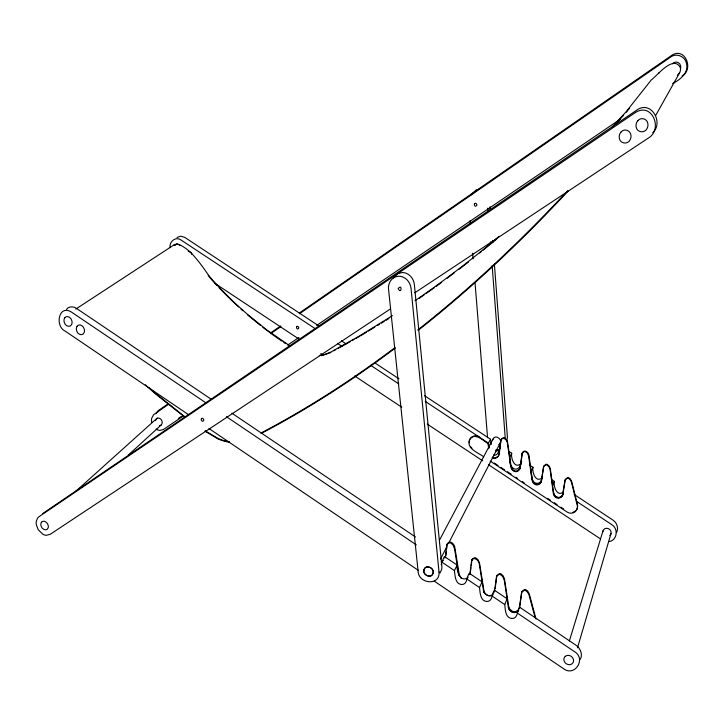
<?xml version="1.0" encoding="UTF-8"?>
<svg xmlns="http://www.w3.org/2000/svg" width="724" height="724" viewBox="0 0 724 724"><rect width="100%" height="100%" fill="white"/><g stroke="black" fill="none" stroke-linecap="round" stroke-linejoin="round"><path stroke-width="1.09" d="M469.252 442.844C468.401 437.142 475.822 433.386 479.885 437.513M468.175 577.209C460.672 583.644 456.183 570.63 457.125 565.064L444.518 556.566L441.731 562.032L441.233 564.756M444.364 557.905L444.518 556.566M445.323 557.751L446.817 544.647L449.269 542.765A2.597 2.127 30.7 0 1 450.69 542.955L452.934 544.919L454.554 548.937L458.844 575.499M445.857 555.869L446.355 551.498M446.599 549.317L447.224 543.86C449.921 539.217 454.962 544.484 454.953 548.149L459.233 574.684L461.088 578.304M580.322 659.311C582.965 654.424 580.422 648.206 576.033 645.256L519.479 607.119C516.999 610.613 518.149 618.368 512.221 618.513C505.298 618.269 505.298 609.499 504.764 604.585L507.099 598.766L494.374 590.187C491.596 593.544 492.917 601.282 487.035 601.49C480.112 601.246 480.139 592.449 479.532 587.553L482.057 581.879L469.387 573.336C466.328 576.548 467.813 584.268 461.957 584.539C455.052 584.295 455.097 575.471 454.428 570.602L457.125 565.064M469.224 574.675L469.387 573.336M469.858 574.585L471.614 560.421C474.365 555.815 479.415 561.046 479.397 564.747L483.858 592.567M470.157 573.996L470.944 567.67M471.224 565.851L471.722 561.344M499.379 452.889L501.108 439.468L503.271 437.739A2.217 1.919 28.4 0 1 504.501 437.866L506.42 439.54L507.56 442.192L511.099 466.41L511.913 468.636L513.578 470.301A4.208 3.593 27.4 0 0 516.836 470.998L519.579 469.297M494.51 591.481L496.546 576.286L499.08 574.44A2.634 2.136 27.8 0 1 500.528 574.639L502.782 576.621L504.375 580.63L508.339 607.083C508.637 612.178 516.547 614.911 518.909 609.789M495.153 588.476L496.899 575.462L499.424 573.616A2.624 2.136 27.8 0 1 500.872 573.815L503.126 575.797L504.474 578.838L508.655 606.25L509.615 608.794L511.569 610.748A4.987 4 27 0 0 515.398 611.689L518.61 609.916M519.85 468.917L522.131 453.287L524.321 451.568A2.226 1.91 26.8 0 1 525.57 451.704L527.488 453.378L528.629 456.039L532.04 480.238L532.846 482.474L534.52 484.139A4.235 3.602 25.9 0 0 537.805 484.845L539.814 483.967L541.398 481.578L543.805 465.994L546.023 464.292A2.244 1.919 25.2 0 1 547.272 464.428L549.199 466.102L550.331 468.763L553.616 492.899L554.403 495.144L556.077 496.818A4.254 3.602 24.5 0 0 559.39 497.533L562.195 495.868M540.837 482.555L538.068 484.238A4.226 3.593 25.9 0 1 534.783 483.532L533.108 481.858L532.312 479.632L529.099 456.292C529.217 452.98 524.71 448.572 522.411 452.699L520.122 468.319L518.547 470.7L516.565 471.596A4.208 3.593 27.4 0 1 513.298 470.899L511.633 469.233L510.818 467.007L507.47 443.622C507.587 440.328 503.08 435.884 500.818 440.038L498.655 455.704M519.289 608.441L521.606 592.232L524.185 590.404A2.652 2.145 26.5 0 1 525.642 590.612L527.488 592.033L528.972 594.757L535.145 617.771M519.597 607.608L521.932 591.39L524.502 589.562A2.643 2.145 26.4 0 1 525.959 589.77L527.814 591.191L529.289 593.915L536.022 619.02M471.967 559.905L471.614 560.421M471.858 560.286L472.727 558.666L474.482 557.761A2.597 2.127 29.2 0 1 475.93 557.96L478.166 559.924L479.523 562.973L483.885 590.422L484.845 592.965L486.799 594.92A4.95 3.991 28.3 0 0 490.591 595.843M522.122 453.622L522.248 453.079L522.049 453.839M499.234 454.011L498.121 456.69L495.415 458.41A4.19 3.593 29 0 1 492.175 457.722M493.831 592.875L494.202 591.517M541.136 482.184L543.543 466.591L545.76 464.889A2.244 1.919 25.2 0 1 547.018 465.025L548.946 466.709L550.077 469.369L553.362 493.542L554.159 495.768L555.833 497.442A4.263 3.602 24.5 0 0 559.145 498.157L561.172 497.288L562.765 494.89L565.29 479.351L567.544 477.659A2.253 1.919 23.8 0 1 568.802 477.795L570.385 478.998L571.634 481.37L577.408 504.329A9.312 7.846 23.8 0 1 576.702 509.569M562.521 495.515L565.055 479.967L567.308 478.274A2.263 1.919 23.8 0 1 568.566 478.41L570.15 479.614L571.399 481.985L577.182 504.963A9.322 7.846 23.9 0 1 576.476 510.212C574.621 513.406 570.114 514.13 567.154 512.076L490.202 461.098M563.082 493.777C562.376 499.397 553.76 498.202 553.616 492.899M577.508 647.781L610.993 533.561M569.345 641.002L603.011 530.819M522.411 452.699L522.719 452.228M492.763 439.966C494.528 432.78 504.719 440.545 498.863 444.563M506.818 441.052L507.424 437.233L494.392 264.088M552.647 485.578L554.331 481.388L551.616 479.596M542.602 476.292C541.443 478.971 541.326 483.324 537.416 483.406C531.371 483.361 531.624 475.514 531.154 471.369L532.973 467.288L529.362 464.908M616.586 532.421C618.839 528.203 616.92 522.719 613.047 520.158L574.15 494.474M155.814 413.793L158.076 410.779L168.294 403.711M521.687 461.161C519.289 474.736 508.185 469.324 509.741 457.224L511.687 453.233L508.999 451.459M499.922 448.102C498.691 451.007 498.021 456.102 493.524 455.079M440.464 559.1L446.627 547.118M448.681 543.127L500.583 442.246M439.577 539.977L492.972 439.124M489.044 447.351L488.419 443.142L490.501 439.242L424.463 395.648M655.7 115.433L679.601 72.78A7.91 7.611 -25.7 0 0 680.352 67.703C673.619 54.508 657.664 75.169 651.265 79.975L626.088 111.804L611.861 127.415M393.557 277.871L397.729 273.726L401.911 272.568A10.444 9.403 41.9 0 1 406.3 273.319C410.843 275.156 413.902 279.754 414.372 284.568L441.875 566.358L441.794 569.091L440.038 573.019M472.274 193.706L475.831 190.159L479.333 189.109M679.601 72.78L677.42 75.26M652.776 132.745C663.953 122.51 651.175 100.256 637.192 109.831L42.788 513.461M626.423 112.166L629.346 108.464M609.843 535.534L610.513 534.719A5.629 4.688 21.7 0 0 610.966 531.606C610.305 528.221 605.255 526.891 603.391 530.013A5.638 4.697 21.6 0 0 602.811 532.04M470.681 195.091L474.663 192.086M66.481 309.329C68.753 306.152 73.45 306.225 76.427 308.352L211.29 399.295M615.183 124.492L623.427 115.451M567.67 190.72C521.217 240.639 471.478 287.663 417.893 329.882M568.05 191.154C521.57 241.083 471.804 288.116 418.191 330.334M498.42 456.111L495.714 457.821A4.19 3.584 29 0 1 492.474 457.134M173.968 245.237L176.774 243.707L180.104 245.4M175.136 245.4L175.787 244.712M518.284 610.775L515.072 612.54A4.987 4 27 0 1 511.234 611.599L509.271 609.644L508.32 607.101M521.054 463.595C514.574 469.523 510.682 458.102 511.687 453.233M443.35 560.457L441.169 561.96M542.339 477.659C535.823 483.523 531.914 472.229 532.973 467.288M128.772 454.645L161.307 424.87M563.715 491.777C557.163 497.587 553.226 486.401 554.331 481.388M75.739 491.361L157.244 418.056M658.632 73.341L659.645 72.427M672.505 63.793C674.813 60.707 680.071 62.02 680.587 65.866A6.534 6.281 -26.2 0 1 680.506 68.708M493.116 594.042C489.931 597.725 483.732 594.657 483.351 590.205M681.999 76.074C694.28 69.314 684.922 46.517 671.745 55.35L299.265 313.085M499.198 236.268C472.301 259.246 444.111 280.695 414.97 300.759M496.076 239.563L483.143 250.178M468.392 262.088L458.654 269.572M479.677 252.984L481.415 251.581M441.703 282.36L436.282 286.315M447.061 278.315L454.192 272.939M394.942 347.638C352.57 379.557 307.845 408.427 260.848 433.079M395.232 348.09C353.131 379.783 308.723 408.49 262.061 433.006M575.616 510.936L572.557 512.511M418.861 298.569L424.364 294.695M426.201 293.41L434.445 287.6M270.468 333.013L280.686 325.945M168.267 404.481L153.597 414.716L151.75 418.146A11.086 8.833 46.7 0 0 151.606 421.413L151.814 422.544M270.604 333.71L280.84 326.633M299.446 313.764L670.659 57.06C676.542 52.544 685.501 56.599 686.56 63.793C688.705 73.278 679.872 79.785 672.587 83.64M178.375 418.436L181.181 416.526M183.082 416.155L163.461 429.486L159.959 430.427A7.095 5.647 46.7 0 1 157.09 429.613L156.176 429.061M287.709 345.086L298.922 337.465M316.669 325.411L620.269 119.179M390.245 309.048L50.092 534.384L46.173 535.308A8.326 6.136 46.4 0 1 42.906 534.276L38.254 529.769L36.345 524.782A13.005 9.602 46.4 0 1 36.345 521.09L37.603 518.067L39.051 516.655L635.536 112.437C652.243 101.975 663.166 129.279 648.423 138.022L414.743 292.822M392.426 315.655L359.602 335.873L330.705 352.117L324.623 354.534L319.266 355.529M75.803 309.085L174.746 244.404M386.028 320.37L388.86 318.515M360.733 335.701L366.353 332.289M368.226 331.158L374.788 327.185M377.602 325.474L379.476 324.343M381.349 323.203L384.154 321.501M491.813 595.526L492.89 594.92M333.755 350.832L335.683 349.746M337.61 348.669L350.154 341.665M352.081 340.579L354.009 339.502M355.937 338.425L359.801 336.271M176.991 237.463L180.774 236.151L184.864 237.445L318.813 325.891M498.99 450.428L495.569 451.115M330.895 352.507L321.528 355.683M609.246 541.561C617.382 540.258 618.495 528.493 611.726 524.61L576.313 501.216M176.584 244.278L178.403 244.278M499.596 449.866L495.813 449.948M159.37 425.649L160.927 425.223L161.941 423.884A4.887 3.891 46.8 0 0 161.905 420.997C161.352 418.282 157.018 416.59 155.85 419.739A4.887 3.891 46.8 0 0 155.642 420.653M188.159 251.192L190.792 252.468L191.923 254.423M290.134 346.072L266.423 329.646L247.843 314.641A389.032 372.335 77.3 0 1 213.29 280.921A56.472 48.698 52.7 0 1 208.041 274.523L204.657 269.645A129.116 103.813 51.8 0 0 190.602 252.278L189.652 251.463A45.54 37.766 52.8 0 0 178.882 244.35M205.227 430.816L218.033 438.436A41.883 34.372 45.2 0 0 229.246 441.776M205.073 431.223L217.942 438.88A42.291 34.698 45.2 0 0 229.264 442.246M341.457 340.832L346.172 343.954M374.471 362.634L398.996 378.833M314.895 328.479L180.973 239.988C175.742 236.042 169.027 241.762 170.086 247.626M337.529 343.429L342.244 346.552M370.534 365.24L398.824 383.937M425.232 401.386L488.419 443.142M487.677 442.663L488.266 443.043L488.953 447.124M494.257 462.998L498.003 465.478M500.818 467.342L504.565 469.831M507.379 471.695L511.135 474.175M515.823 477.279L517.696 478.519M522.384 481.623L524.257 482.872M547.697 498.393L550.511 500.257M554.258 502.737L557.073 504.601M560.819 507.09L563.634 508.954M483.632 456.754C478.401 452.708 465.767 448.654 469.695 439.558C474.51 431.794 483.315 440.608 487.958 443.622L488.818 448.726M214.494 283.084L299.193 339.221M320.832 353.565L322.714 354.814M354.715 376.018L401.766 407.205M427.178 424.047L482.7 460.844M488.347 464.591L600.332 538.81M231.897 413.187L415.458 536.973M205.824 402.788L71.088 311.836C58.572 304.496 54.834 326.18 65.006 331.004L188.412 414.599M226.404 416.68L416.336 544.891M441.731 562.032L454.428 570.602M466.772 578.947L479.532 587.553M491.94 595.933L504.764 604.585M517.235 613.002L574.195 651.464C586.712 658.369 574.838 677.564 563.317 668.542L434.291 581.146M208.983 428.536L418.4 570.385M275.808 336.977L281.989 341.194M283.754 342.398L285.518 343.601M269.726 332.533L262.839 327.32M271.464 333.8L274.939 336.343M185.009 416.861L155.922 393.693A463.079 433.441 67.3 0 1 149.479 388.019M184.837 417.259L155.723 394.073A463.577 433.92 67.3 0 1 145.298 384.761M260.278 325.32L247.653 314.976M470.6 446.699L471.958 448.237M490.501 439.242L491.27 444.473M470.003 220.648L470.274 224.024M472.636 253.255L473.089 258.875M475.007 282.487L487.56 437.622M487.795 208.15L488.048 211.526M490.356 241.907L490.528 244.16M492.148 265.536L505.298 438.816M490.085 206.756L490.338 210.123M492.619 240.477L492.791 242.73M242.721 310.65A389.449 372.742 77.3 0 1 241.083 309.184M238.658 306.976A389.449 372.742 77.3 0 1 219.064 287.69M216.802 285.283A389.449 372.742 77.3 0 1 213.073 281.229A56.906 49.069 52.7 0 1 210.34 278.116M209.906 277.573A56.906 49.069 52.7 0 1 208.204 275.355M398.272 288.478C400.969 295.582 402.87 283.147 398.272 288.478M423.911 570.105C422.617 575.499 431.902 579.046 433.142 572.956C434.418 567.562 425.169 563.951 423.884 570.059C422.635 575.435 431.803 579.073 433.106 572.965C434.427 567.553 425.142 563.969 423.911 570.105M439.016 571.987C440.301 586.422 418.128 583.816 418.092 571.073L388.553 289.319A15.023 13.494 41.5 0 1 388.906 284.496C389.964 280.107 393.865 276.423 398.481 276.26A10.525 9.457 41.9 0 1 402.897 277.03C407.476 278.876 410.562 283.518 411.042 288.369L439.016 571.987M471.985 559.679L471.921 560.24L471.994 559.616M64.707 317.881L64.237 318.895A6.19 4.887 53 0 0 64.391 322.66C65.06 326.09 70.599 328.171 71.839 324.035A6.19 4.878 53 0 0 71.685 320.27C70.979 317.411 66.789 314.895 64.707 317.881M77.079 326.243L76.59 327.257A6.19 4.905 52.4 0 0 76.744 331.013C77.414 334.452 82.943 336.533 84.219 332.406A6.19 4.896 52.5 0 0 84.075 328.642C83.369 325.773 79.178 323.266 77.079 326.243M41.476 522.212L41.042 523.063A5.729 4.235 46.4 0 0 41.223 526.339C41.911 529.244 46.734 531.606 48.119 528.004A5.729 4.226 46.5 0 0 47.947 524.719C47.187 522.23 43.576 519.732 41.476 522.212M201.462 418.644L201.299 418.934A1.882 1.52 45.5 0 0 201.299 420.056L201.987 420.979A1.231 0.996 45.5 0 0 202.964 421.178L203.661 420.535A1.882 1.52 45.5 0 0 203.661 419.422L202.973 418.49A1.231 0.996 45.5 0 0 201.996 418.291L201.462 418.644M296.759 326.723L296.605 326.986A1.593 1.367 45.7 0 0 296.568 327.954L297.148 328.75A1.041 0.896 45.7 0 0 297.989 328.895L298.614 328.316A1.593 1.367 45.8 0 0 298.65 327.339L298.071 326.551A1.041 0.896 45.8 0 0 297.22 326.397L296.759 326.723M474.645 203.761L474.446 204.068A1.729 1.629 40.7 0 0 474.356 205.163L474.962 206.032A1.131 1.059 40.7 0 0 475.921 206.168L476.673 205.489A1.729 1.62 40.8 0 0 476.772 204.385L476.157 203.516A1.131 1.059 40.8 0 0 475.197 203.381L474.645 203.761M621.011 132.021L620.052 133.415A7.855 7.62 0 0 0 619.391 138.447C620.187 143.868 628.061 144.71 630.161 139.723A7.846 7.62 0.8 0 0 630.839 134.682C630.151 130.103 623.88 128.302 621.011 132.021M637.862 120.673L636.894 122.085A7.955 7.702 -6.7 0 0 636.206 127.171C637.002 132.673 644.966 133.451 647.093 128.419A7.937 7.692 -6.2 0 0 647.799 123.333C647.12 118.682 640.758 116.917 637.862 120.673M565.308 656.324L564.548 657.211A6.67 5.249 24.4 0 0 564.068 660.722C564.919 664.505 570.593 666.361 572.919 662.867A6.661 5.24 24.5 0 0 573.408 659.356C572.584 656.016 568.096 653.998 565.308 656.324"/></g></svg>
